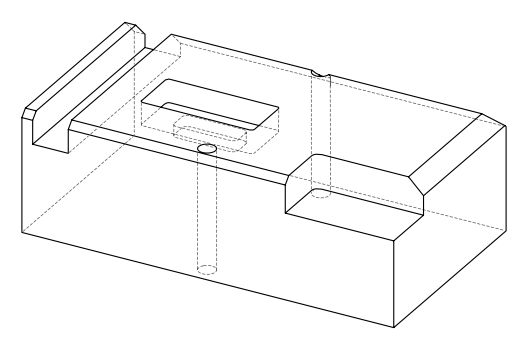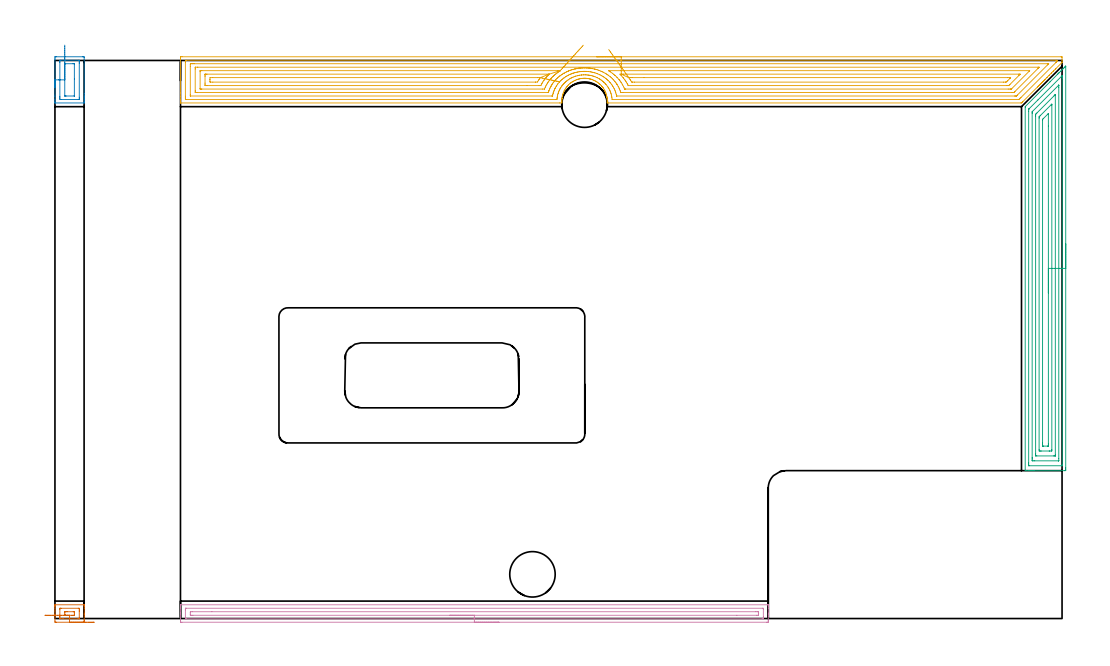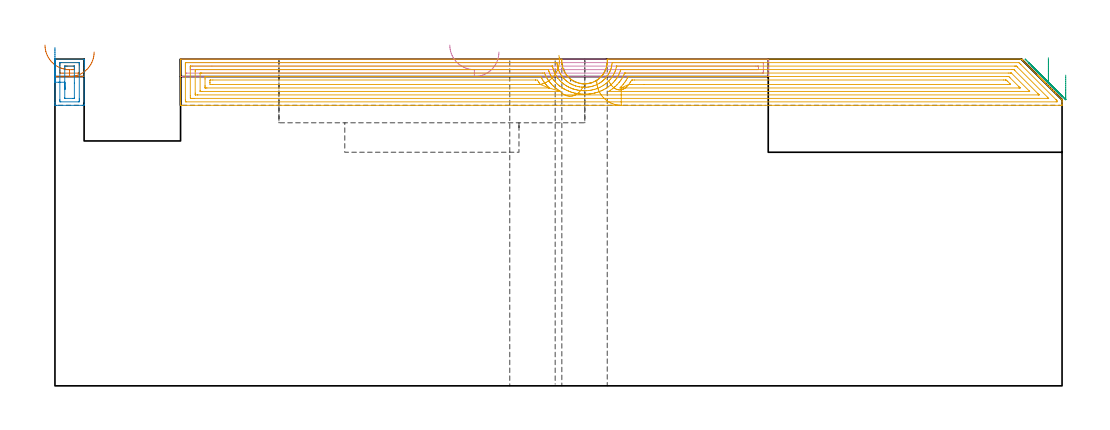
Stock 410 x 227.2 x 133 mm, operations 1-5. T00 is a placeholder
(PLAN: 17 operations, 11 tool changes, 128.1 min)
(1 AREA_MILL | FG_CHAMFER_SURFACE | UGT0205_001 | 0.48 min | 416 mm3)
(2 AREA_MILL_1 | FG_CHAMFER_SURFACE_1 | UGT0205_001 | 0.87 min | 3470 mm3)
(3 AREA_MILL_2 | FG_CHAMFER_SURFACE_2 | UGT0205_001 | 7.85 min | 23693 mm3)
(4 AREA_MILL_3 | FG_CHAMFER_SURFACE_3 | UGT0205_001 | 5.93 min | 6257 mm3)
(5 AREA_MILL_4 | FG_CHAMFER_SURFACE_4 | UGT0205_001 | 19.88 min | 63037 mm3)
(6 MILL_CORNER_NOTCH_RECTANGULAR | CORNER_NOTCH_RECTANGULAR | NXT0201_011 | Follow Part, ap 3, ae 75% | 26.5 min | 271408 mm3)
(7 MILL_RECTANGULAR_POCKET | POCKET_RECTANGULAR_STRAIGHT | NXT0201_008 | Follow Part, ap 1.5, ae 75% | 55.02 min | 177069 mm3)
(8 MILL_RECTANGULAR_POCKET_1 | POCKET_RECTANGULAR_STRAIGHT_1 | NXT0201_011 | Follow Part, ap 3, ae 75% | 2.98 min | 22016 mm3)
(9 MILL_RECTANGULAR_SLOT | SLOT_RECTANGULAR | UGT0201_004 | Follow Part, ap 8, ae 75% | 6 min | 293626 mm3)
(10 SPOT_DRILL | STEP1HOLE | NXT0321_9005460120000 | 0.05 min | 189 mm3)
(11 SPOT_DRILL_1 | STEP1HOLE_1 | NXT0321_9005460120000 | 0.05 min | 111 mm3)
(12 DRILL_BLIND_HOLE_INTO_CENTER | STEP1HOLE | NXT0301_046 | 0.05 min | 360 mm3)
(13 GUN_DRILL_THROUGH_HOLE | STEP1HOLE | UGT0307_003 | 0.63 min | 4664 mm3)
(14 SPADE_DRILL_TO_ENLARGE_THROUGH_HOLE | STEP1HOLE | UGT0306_009 | 0.56 min | 30484 mm3)
(15 DRILL_BLIND_HOLE_INTO_CENTER_1 | STEP1HOLE_1 | NXT0301_046 | 0.05 min | 342 mm3)
(16 GUN_DRILL_THROUGH_HOLE_1 | STEP1HOLE_1 | UGT0307_003 | 0.63 min | 4654 mm3)
(17 SPADE_DRILL_TO_ENLARGE_THROUGH_HOLE_1 | STEP1HOLE_1 | UGT0306_009 | 0.56 min | 29953 mm3)
(TOOL UGT0205_001 | Chamfer Mill 20 x 3 x 45 deg. | D20 FL50 Z2)
(TOOL NXT0201_011 | ENDMILL 12mm [2P460-1200-NA 1630] | D12 FL38 Z6)
(TOOL NXT0201_008 | ENDMILL 6mm [2P460-0600-NA 1630] | D6 FL26 Z6)
(TOOL UGT0201_004 | End Mill 32 mm | D32 FL53 Z6)
(TOOL NXT0321_9005460120000 | NC Spot Drill, 142deg, 12mm, Carbide, Uncoated | D12 PA142 FL30 Z2)
(TOOL NXT0301_046 | Carbide Drill 7.5mm [860.1-0750-038A1-MM 2214] | D7.5 PA140 FL53 Z2)
(TOOL UGT0307_003 | Gun Drill 7 mm | D7 PA130 FL24 Z1)
(TOOL UGT0306_009 | Spade Drill 18.5mm | D18.5 PA132 FL10 Z2)
(OP 1 AREA_MILL)
G17 G21 G94 G90
T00 M6
G54
G17 G0 G90 X15.95 Y-1.5 S1061 M3
G43 Z143. H0
Z135.9
G94 G1 X15.912 Z135.028 F250.
X15.798 Z134.164
X15.609 Z133.312
X15.347 Z132.48
X15.013 Z131.674
X14.61 Z130.9
X14.142 Z130.164
X13.61 Z129.472
X13.021 Z128.829
X12.378 Z128.24
X11.686 Z127.708
X10.95 Z127.24
X10.176 Z126.837
X9.37 Z126.503
X8.538 Z126.241
X7.686 Z126.052
X6.822 Z125.938
X5.95 Z125.9
X0.598
X0.136 Y-1.495 Z125.903
X0.009 Y-1.491 Z125.905
X0. Y-1.038 Z126.359
Y1.609 Z129.004
Y3.072 Z130.469
Y4.256 Z131.65
Y4.858 Z132.257
Y5.138 Z132.537
Y5.285 Z132.684
X0.008 Y5.593 Z132.984
X0.01 Y5.605 Z132.995
X0.149 Y5.6 Z133.
X11.751
X11.89 Y5.605 Z132.995
X11.892 Y5.593 Z132.984
X11.9 Y5.284 Z132.683
Y4.858 Z132.257
Y4.256 Z131.65
Y2.19 Z129.587
Y1.609 Z129.004
Y1.017 Z128.413
Y-0.747 Z126.649
X11.897 Y-1.038 Z126.359
X11.891 Y-1.491 Z125.905
X11.764 Y-1.495 Z125.903
X11.302 Y-1.5 Z125.9
X5.95
Y-0.086 Z127.314
X3.274
X2.382 Y-0.085 Z127.315
X2.31
X2.014 Y-0.079 Z127.321
X2.009 Y0.016 Z127.416
X2.002 Y0.22 Z127.62
X2. Y0.727 Z128.127
Y1.105 Z128.505
X2.001 Y3.75 Z131.15
X2.008 Y4.129 Z131.529
X2.01 Y4.175 Z131.575
X2.026 Y4.179 Z131.579
X2.075 Y4.182 Z131.582
X2.177 Y4.184 Z131.584
X2.382 Y4.186 Z131.586
X2.453
X9.518 Y4.185 Z131.585
X9.59 Y4.184 Z131.584
X9.886 Y4.179 Z131.579
X9.89 Y4.084 Z131.484
X9.898 Y3.88 Z131.28
X9.9 Y3.373 Z130.773
Y2.995 Z130.395
X9.899 Y0.35 Z127.75
X9.892 Y-0.029 Z127.371
X9.89 Y-0.075 Z127.325
X9.874 Y-0.079 Z127.321
X9.825 Y-0.082 Z127.318
X9.723 Y-0.084 Z127.316
X9.518 Y-0.086 Z127.314
X9.447
X5.95
Y1.328 Z128.728
X5.058 Y1.329 Z128.729
X4.449 Y1.33 Z128.73
X4.166 Y1.333 Z128.733
X4.073 Y1.335 Z128.735
X4.01 Y1.341 Z128.741
X4.006 Y1.445 Z128.845
X4.002 Y1.609 Z129.009
X4. Y1.773 Z129.173
Y2.491 Z129.891
X4.001 Y2.655 Z130.055
X4.004 Y2.71 Z130.11
X4.01 Y2.752 Z130.152
X4.015 Y2.765 Z130.165
X4.026 Y2.766 Z130.166
X4.166 Y2.769 Z130.169
X4.775 Y2.771 Z130.171
X5.058
X7.452 Y2.77 Z130.17
X7.734 Y2.767 Z130.167
X7.827 Y2.764 Z130.164
X7.89 Y2.759 Z130.159
X7.894 Y2.655 Z130.055
X7.898 Y2.491 Z129.891
X7.9 Y2.327 Z129.727
Y1.609 Z129.009
X7.899 Y1.445 Z128.845
X7.896 Y1.39 Z128.79
X7.89 Y1.348 Z128.748
X7.885 Y1.335 Z128.735
X7.874 Y1.334 Z128.734
X7.734 Y1.331 Z128.731
X7.125 Y1.329 Z128.729
X6.842 Y1.328 Z128.728
X5.95
X5.078 Z128.766
X4.214 Z128.88
X3.362 Z129.069
X2.53 Z129.331
X1.724 Z129.665
X0.95 Z130.068
X0.214 Z130.537
X-0.478 Z131.068
X-1.121 Z131.657
X-1.711 Z132.3
X-2.242 Z132.992
X-2.71 Z133.728
X-3.113 Z134.502
X-3.447 Z135.308
X-3.71 Z136.14
X-3.898 Z136.992
X-4.012 Z137.857
X-4.05 Z138.728
G0 Z143.
M5
M2
(OP 2 AREA_MILL_1)
G17 G21 G94 G90
T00 M6
G54
G17 G0 G90 X0. Y219.3 S1061 M3
G43 Z143. H0
Z137.739
G94 G1 Y218.711 Z137.096 F250.
Y218.18 Z136.404
Y217.711 Z135.668
Y217.308 Z134.894
Y216.974 Z134.088
Y216.712 Z133.256
Y216.523 Z132.405
Y216.409 Z131.54
Y216.371 Z130.668
Y216.409 Z129.797
Y216.523 Z128.932
Y216.712 Z128.08
Y216.974 Z127.248
Y217.308 Z126.442
Y217.711 Z125.668
Y218.18 Z124.932
Y218.711 Z124.24
Y219.3 Z123.597
Y227.576 Z115.322
X0.004 Y228.17 Z114.727
X0.008 Y228.691 Z114.206
X0.072 Y228.694 Z114.203
X0.598 Y228.7 Z114.2
X11.302
X11.665 Y228.696 Z114.202
X11.89 Y228.691 Z114.206
X11.9 Y228.462 Z114.435
Y213.686 Z129.209
Y213.091 Z129.803
Y212.507 Z130.39
Y212.204 Z130.692
Y211.62 Z131.277
Y211.317 Z131.578
Y210.71 Z132.189
Y210.262 Z132.637
Y209.929 Z132.961
X11.891 Y209.903 Z132.988
X11.748 Y209.9 Z133.
X0.152
X0.01 Y209.903 Z132.988
X0.007 Y209.928 Z132.963
X0. Y210.262 Z132.637
Y210.711 Z132.189
Y211.317 Z131.578
Y212.507 Z130.39
Y213.091 Z129.803
Y219.3 Z123.597
X1.49 Z123.6
X2.
Y226.396 Z116.504
X2.002 Y226.775 Z116.125
X2.01 Y227.283 Z115.617
X2.38 Y227.286 Z115.614
X9.515
X9.89 Y227.283 Z115.617
X9.898 Y226.905 Z115.995
X9.9 Y226.396 Z116.504
Y226.016 Z116.884
Y212.204 Z130.696
X9.898 Y211.825 Z131.075
X9.89 Y211.317 Z131.583
X9.52 Y211.314 Z131.586
X2.385
X2.01 Y211.317 Z131.583
X2.002 Y211.695 Z131.205
X2. Y212.204 Z130.696
Y212.584 Z130.316
Y219.3 Z123.6
X4.
X4.001 Y225.673 Z117.227
X4.01 Y225.839 Z117.061
X4.016 Y225.865 Z117.035
X4.031 Y225.868 Z117.032
X4.075 Y225.871 Z117.029
X7.37
X7.734 Y225.87 Z117.03
X7.855 Y225.867 Z117.033
X7.89 Y225.865 Z117.035
X7.895 Y225.784 Z117.116
X7.899 Y225.674 Z117.226
X7.9 Y219.661 Z123.239
X7.899 Y212.927 Z129.973
X7.89 Y212.761 Z130.139
X7.884 Y212.734 Z130.166
X7.869 Y212.732 Z130.168
X7.825 Y212.729 Z130.171
X4.53
X4.166 Y212.73 Z130.17
X4.045 Y212.732 Z130.168
X4.01 Y212.735 Z130.165
X4.005 Y212.816 Z130.084
X4.001 Y212.926 Z129.974
X4. Y219.3 Z123.6
Y219.943 Z123.011
Y220.635 Z122.48
Y221.371 Z122.011
Y222.145 Z121.608
Y222.951 Z121.274
Y223.783 Z121.012
Y224.635 Z120.823
Y225.499 Z120.709
Y226.371 Z120.671
Y227.243 Z120.709
Y228.108 Z120.823
Y228.959 Z121.012
Y229.791 Z121.274
Y230.597 Z121.608
Y231.371 Z122.011
Y232.107 Z122.48
Y232.799 Z123.011
Y233.442 Z123.6
G0 Z143.
M5
M2
(OP 3 AREA_MILL_2)
G17 G21 G94 G90
T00 M6
G54
G17 G0 G90 X411.5 Y152.55 S1061 M3
G43 Z143. H0
Z126.5
G94 G1 Y152.512 Z125.628 F250.
Y152.398 Z124.764
Y152.209 Z123.912
Y151.947 Z123.08
Y151.613 Z122.274
Y151.21 Z121.5
Y150.742 Z120.764
Y150.21 Z120.072
Y149.621 Z119.429
Y148.978 Z118.84
Y148.286 Z118.308
Y147.55 Z117.84
Y146.776 Z117.437
Y145.97 Z117.103
Y145.138 Z116.841
Y144.286 Z116.652
Y143.422 Z116.538
Y142.55 Z116.5
Y61.333
X411.499 Y60.817 Z116.501
X411.496 Y60.444 Z116.502
X411.493 Y60.21 Z116.505
X411.13 Y60.2 Z116.867
X398.601 Z129.394
X397.996 Z129.998
X397.454 Z130.542
X397.121 Z130.875
X396.579 Z131.417
X396.245 Z131.75
X395.282 Z132.718
X395.14 Y60.201 Z132.853
X395.064 Y60.205 Z132.927
X395.003 Y60.21 Z132.988
X395. Y60.37 Z133.
Y208.204
X395.003 Y208.395 Z132.989
X395.126 Y208.526 Z132.873
X405.076 Y218.477 Z122.922
X408.066 Y221.468 Z119.93
X408.202 Y221.603 Z119.795
X408.364 Y221.765 Z119.634
X408.504 Y221.906 Z119.492
X408.649 Y222.05 Z119.349
X408.793 Y222.194 Z119.204
X408.941 Y222.344 Z119.054
X409.427 Y222.827 Z118.573
X409.691 Y223.092 Z118.307
X409.817 Y223.219 Z118.179
X410.164 Y223.564 Z117.836
X410.357 Y223.757 Z117.643
X410.585 Y223.985 Z117.414
X410.693 Y224.094 Z117.303
X411.13 Y224.531 Z116.869
X411.288 Y224.688 Z116.712
X411.39 Y224.79 Z116.609
X411.481 Y224.879 Z116.517
X411.495 Y224.883 Z116.503
X411.499 Y224.879 Z116.499
X411.5 Y142.55 Z116.5
X410.086 Z117.914
X410.085 Y62.776 Z117.915
X410.084 Y62.603 Z117.916
X410.079 Y62.244 Z117.921
X410.076 Y62.21 Z117.924
X410.011 Y62.206 Z117.989
X409.906 Y62.202 Z118.094
X409.774 Y62.2 Z118.226
X396.64 Y62.201 Z131.36
X396.474 Y62.206 Z131.526
X396.443 Y62.209 Z131.557
X396.421 Y62.215 Z131.579
X396.42 Y62.252 Z131.58
X396.416 Y62.429 Z131.584
X396.415 Y62.603 Z131.585
X396.414 Y63.324 Z131.586
Y206.418
X396.417 Y207.136 Z131.583
X396.42 Y207.311 Z131.58
X396.421 Y207.352 Z131.579
X396.451 Y207.39 Z131.549
X396.517 Y207.462 Z131.483
X396.618 Y207.567 Z131.382
X400.185 Y211.136 Z127.815
X409.76 Y220.71 Z118.24
X409.862 Y220.81 Z118.138
X410.014 Y220.956 Z117.986
X410.075 Y221.013 Z117.925
X410.08 Y220.888 Z117.92
X410.084 Y220.71 Z117.916
X410.085 Y220.53 Z117.915
X410.086 Y219.989 Z117.914
Y142.55
X408.672 Z119.328
X408.671 Y65.112 Z119.329
X408.668 Y64.39 Z119.332
X408.666 Y64.225 Z119.334
X408.661 Y64.209 Z119.339
X408.643 Y64.206 Z119.357
X408.597 Y64.203 Z119.403
X408.504 Y64.201 Z119.496
X398.872 Y64.2 Z129.128
X398.179 Y64.204 Z129.821
X397.996 Y64.21 Z130.004
X397.835 Y64.228 Z130.165
X397.832 Y64.39 Z130.168
X397.83 Y64.56 Z130.17
X397.829 Y65.283 Z130.171
X397.828 Y65.454 Z130.172
X397.829 Y205.696 Z130.171
X397.831 Y206.057 Z130.169
X397.833 Y206.237 Z130.167
X397.836 Y206.323 Z130.164
X397.919 Y206.418 Z130.081
X397.957 Y206.458 Z130.043
X397.996 Y206.497 Z130.004
X408.569 Y217.07 Z119.431
X408.638 Y217.137 Z119.362
X408.653 Y217.145 Z119.347
X408.665 Y217.15 Z119.335
X408.666 Y217.137 Z119.334
X408.67 Y217.026 Z119.33
X408.671 Y216.966 Z119.329
X408.672 Y216.244 Z119.328
Y142.55
X407.257 Z120.743
Y66.555
X407.255 Y66.383 Z120.745
X407.252 Y66.246 Z120.748
X407.25 Y66.211 Z120.75
X407.231 Y66.208 Z120.769
X407.178 Y66.205 Z120.822
X406.752 Y66.2 Z121.248
X406.729 Z121.271
X399.724 Z128.276
X399.326 Y66.21 Z128.674
X399.249 Y66.225 Z128.751
X399.246 Y66.281 Z128.754
X399.245 Y66.34 Z128.755
X399.243 Y66.691 Z128.757
Y67.07
Y204.631
X399.245 Y205.144 Z128.755
X399.247 Y205.241 Z128.753
X399.25 Y205.283 Z128.75
X399.275 Y205.314 Z128.725
X399.475 Y205.525 Z128.525
X399.612 Y205.663 Z128.388
X399.748 Y205.799 Z128.252
X406.752 Y212.804 Z121.248
X407.13 Y213.179 Z120.87
X407.194 Y213.239 Z120.806
X407.236 Y213.276 Z120.764
X407.251 Y213.281 Z120.749
X407.253 Y213.248 Z120.747
X407.255 Y213.181 Z120.745
X407.257 Y213.049 Z120.743
Y142.55
X405.843 Z122.157
Y68.856
X405.839 Y68.427 Z122.161
X405.836 Y68.221 Z122.164
X405.635 Y68.209 Z122.365
X405.001 Y68.202 Z122.999
X404.768 Y68.2 Z123.232
X401.499 Y68.201 Z126.501
X401.265 Y68.202 Z126.735
X400.77 Y68.21 Z127.23
X400.664 Y68.227 Z127.336
X400.657 Y68.856 Z127.343
Y203.738
X400.664 Y204.167 Z127.336
X400.673 Y204.263 Z127.327
X400.729 Y204.324 Z127.271
X400.826 Y204.425 Z127.174
X401.03 Y204.631 Z126.97
X401.266 Y204.869 Z126.734
X405.582 Y209.183 Z122.418
X405.69 Y209.289 Z122.31
X405.794 Y209.387 Z122.206
X405.836 Y209.425 Z122.164
X405.842 Y209.133 Z122.158
X405.843 Y209.098 Z122.157
Y142.55
X404.429 Z123.571
Y71.227
X404.428 Y70.643 Z123.572
X404.425 Y70.337 Z123.575
X404.422 Y70.232 Z123.578
X404.418 Y70.209 Z123.582
X404.396 Y70.207 Z123.604
X404.342 Y70.204 Z123.658
X404.126 Y70.201 Z123.874
X402.374 Z125.626
X402.23 Y70.203 Z125.77
X402.115 Y70.207 Z125.885
X402.083 Y70.21 Z125.917
X402.078 Y70.246 Z125.922
X402.076 Y70.333 Z125.924
X402.072 Y70.643 Z125.928
X402.071 Y70.952 Z125.929
Y71.536
X402.072 Y202.845 Z125.928
X402.073 Y203.153 Z125.927
X402.076 Y203.198 Z125.924
X402.079 Y203.219 Z125.921
X402.089 Y203.233 Z125.911
X402.151 Y203.3 Z125.849
X402.374 Y203.527 Z125.626
X402.479 Y203.632 Z125.521
X404.374 Y205.525 Z123.626
X404.395 Y205.542 Z123.605
X404.413 Y205.555 Z123.587
X404.422 Y205.525 Z123.578
X404.426 Y205.337 Z123.574
X404.428 Y205.216 Z123.572
X404.429 Y200.461 Z123.571
Y142.55
Y141.678 Z123.609
Y140.814 Z123.723
Y139.962 Z123.912
Y139.13 Z124.174
Y138.324 Z124.508
Y137.55 Z124.911
Y136.814 Z125.38
Y136.122 Z125.911
Y135.479 Z126.5
Y134.89 Z127.143
Y134.358 Z127.835
Y133.89 Z128.571
Y133.487 Z129.345
Y133.153 Z130.151
Y132.891 Z130.983
Y132.702 Z131.835
Y132.588 Z132.7
Y132.55 Z133.571
G0 Z143.
M5
M2
(OP 4 AREA_MILL_3)
G17 G21 G94 G90
T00 M6
G54
G17 G0 G90 X180.75 Y-1.5 S1061 M3
G43 Z143. H0
Z135.9
G94 G1 X180.712 Z135.028 F250.
X180.598 Z134.164
X180.409 Z133.312
X180.147 Z132.48
X179.813 Z131.674
X179.41 Z130.9
X178.942 Z130.164
X178.41 Z129.472
X177.821 Z128.829
X177.178 Z128.24
X176.486 Z127.708
X175.75 Z127.24
X174.976 Z126.837
X174.17 Z126.503
X173.338 Z126.241
X172.486 Z126.052
X171.622 Z125.938
X170.75 Z125.9
X51.696 Y-1.499 Z125.901
X51.234 Y-1.495 Z125.903
X51.109 Y-1.491 Z125.905
X51.1 Y-1.038 Z126.359
Y1.609 Z129.004
Y2.194 Z129.591
Y2.491 Z129.888
Y4.256 Z131.65
Y4.85 Z132.249
Y5.138 Z132.537
Y5.289 Z132.688
X51.107 Y5.593 Z132.984
X51.108 Y5.597 Z132.988
X51.25 Y5.6 Z133.
X290.25
X290.392 Y5.597 Z132.988
X290.393 Y5.593 Z132.984
X290.4 Y5.289 Z132.688
Y4.85 Z132.249
Y4.256 Z131.65
Y2.194 Z129.591
Y1.609 Z129.004
Y1.019 Z128.415
Y-0.745 Z126.651
X290.397 Y-1.038 Z126.359
X290.391 Y-1.491 Z125.905
X290.266 Y-1.495 Z125.903
X289.804 Y-1.5 Z125.9
X170.75
Y-0.086 Z127.314
X53.48 Y-0.085 Z127.315
X53.408
X53.113 Y-0.079 Z127.321
X53.108 Y0.016 Z127.416
X53.102 Y0.219 Z127.619
X53.1 Y3.373 Z130.773
X53.101 Y3.748 Z131.148
X53.108 Y4.124 Z131.524
X53.11 Y4.171 Z131.571
X53.124 Y4.179 Z131.579
X53.172 Y4.182 Z131.582
X53.274 Y4.185 Z131.585
X53.48 Y4.186 Z131.586
X53.55
X288.02 Y4.185 Z131.585
X288.092
X288.387 Y4.179 Z131.579
X288.392 Y4.084 Z131.484
X288.398 Y3.881 Z131.281
X288.4 Y0.727 Z128.127
X288.399 Y0.352 Z127.752
X288.393 Y-0.024 Z127.376
X288.39 Y-0.071 Z127.329
X288.376 Y-0.079 Z127.321
X288.328 Y-0.082 Z127.318
X288.226 Y-0.085 Z127.315
X288.02 Y-0.086 Z127.314
X287.95
X170.75
Y1.328 Z128.728
X56.155 Y1.329 Z128.729
X55.545 Y1.33 Z128.73
X55.263 Y1.333 Z128.733
X55.17 Y1.335 Z128.735
X55.11 Y1.345 Z128.745
X55.106 Y1.447 Z128.847
X55.102 Y1.609 Z129.009
X55.101 Y1.77 Z129.17
X55.106 Y2.491 Z129.891
X55.109 Y2.644 Z130.044
X55.13 Y2.765 Z130.165
X55.263 Y2.766 Z130.166
X55.873 Y2.771 Z130.171
X63.898 Y2.772 Z130.172
X285.345 Y2.771 Z130.171
X285.955 Y2.77 Z130.17
X286.237 Y2.767 Z130.167
X286.33 Y2.765 Z130.165
X286.39 Y2.755 Z130.155
X286.394 Y2.652 Z130.052
X286.398 Y2.491 Z129.891
X286.399 Y2.33 Z129.73
X286.394 Y1.609 Z129.009
X286.391 Y1.456 Z128.856
X286.37 Y1.335 Z128.735
X286.237 Y1.334 Z128.734
X285.627 Y1.329 Z128.729
X277.612 Y1.328 Z128.728
X170.75
X169.878 Z128.767
X169.014 Z128.88
X168.162 Z129.069
X167.33 Z129.332
X166.524 Z129.665
X165.75 Z130.068
X165.014 Z130.537
X164.322 Z131.068
X163.679 Z131.657
X163.09 Z132.301
X162.558 Z132.993
X162.09 Z133.728
X161.687 Z134.502
X161.353 Z135.308
X161.091 Z136.14
X160.902 Z136.992
X160.788 Z137.857
X160.75 Z138.728
G0 Z143.
M5
M2
(OP 5 AREA_MILL_4)
G17 G21 G94 G90
T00 M6
G54
G17 G0 G90 X220.55 Y228.7 S1061 M3
G43 Z143. H0
Z124.2
G94 G1 X220.588 Z123.329 F250.
X220.702 Z122.464
X220.891 Z121.612
X221.153 Z120.78
X221.487 Z119.974
X221.89 Z119.2
X222.358 Z118.464
X222.89 Z117.772
X223.479 Z117.129
X224.122 Z116.54
X224.814 Z116.009
X225.55 Z115.54
X226.324 Z115.137
X227.13 Z114.803
X227.962 Z114.541
X228.814 Z114.352
X229.678 Z114.238
X230.55 Z114.2
X409.638
X409.818 Y228.697 Z114.203
X409.998 Y228.691 Z114.205
X410. Y228.53 Z114.367
Y227.283 Z115.611
Y226.563 Z116.337
Y226.4 Z116.5
X407.481 Y223.881 Z119.019
X407.337 Y223.735 Z119.162
X407.285 Y223.684 Z119.214
X406.614 Y223.014 Z119.886
X406.45 Y222.848 Z120.049
X406.391 Y222.79 Z120.108
X405.748 Y222.148 Z120.752
X405.563 Y221.961 Z120.935
X404.881 Y221.281 Z121.619
X404.676 Y221.074 Z121.822
X404.015 Y220.415 Z122.485
X403.789 Y220.187 Z122.709
X403.149 Y219.548 Z123.351
X403.113 Y219.512 Z123.387
X402.902 Y219.3 Z123.596
X402.815 Y219.214 Z123.685
X402.691 Y219.091 Z123.808
X402.606 Y219.004 Z123.892
X402.517 Y218.916 Z123.983
X402.398 Y218.798 Z124.102
X402.31 Y218.709 Z124.187
X402.219 Y218.618 Z124.281
X402.105 Y218.504 Z124.395
X402.015 Y218.413 Z124.483
X401.92 Y218.32 Z124.579
X401.811 Y218.211 Z124.688
X401.719 Y218.117 Z124.779
X401.622 Y218.022 Z124.877
X401.518 Y217.918 Z124.982
X401.423 Y217.822 Z125.074
X401.324 Y217.724 Z125.175
X401.224 Y217.624 Z125.275
X401.128 Y217.526 Z125.37
X401.026 Y217.426 Z125.473
X400.931 Y217.331 Z125.569
X400.832 Y217.23 Z125.666
X400.728 Y217.128 Z125.771
X400.638 Y217.037 Z125.862
X400.536 Y216.935 Z125.961
X400.43 Y216.83 Z126.07
X400.344 Y216.744 Z126.156
X400.241 Y216.639 Z126.257
X400.132 Y216.532 Z126.368
X400.051 Y216.451 Z126.449
X399.945 Y216.343 Z126.553
X394.032 Y210.43 Z132.466
X393.808 Y210.208 Z132.691
X393.725 Y210.124 Z132.775
X393.579 Y209.981 Z132.917
X393.495 Y209.904 Z132.989
X393.278 Y209.9 Z133.
X225.185
X224.826 Y209.906 Z132.992
X224.835 Y210.244 Z132.655
X224.843 Y210.737 Z132.162
X224.831 Y211.178 Z131.721
X224.798 Y211.62 Z131.28
X224.742 Y212.062 Z130.838
X224.738 Y212.084 Z130.816
X224.717 Y212.204 Z130.695
X224.665 Y212.503 Z130.397
X224.565 Y212.946 Z129.954
X224.443 Y213.386 Z129.514
X224.295 Y213.849 Z129.05
X224.246 Y213.978 Z128.919
X224.228 Y214.025 Z128.874
X224.129 Y214.268 Z128.631
X223.925 Y214.713 Z128.187
X223.847 Y214.865 Z128.035
X223.699 Y215.152 Z127.748
X223.401 Y215.665 Z127.233
X223.344 Y215.752 Z127.145
X223.294 Y215.829 Z127.07
X223.279 Y215.851 Z127.048
X223.152 Y216.034 Z126.865
X223.099 Y216.103 Z126.796
X223.027 Y216.195 Z126.701
X222.936 Y216.317 Z126.582
X222.837 Y216.447 Z126.453
X222.801 Y216.49 Z126.409
X222.678 Y216.639 Z126.257
X222.507 Y216.849 Z126.05
X222.485 Y216.874 Z126.026
X222.446 Y216.917 Z125.983
X222.037 Y217.328 Z125.571
X221.907 Y217.449 Z125.448
X221.824 Y217.526 Z125.37
X221.735 Y217.611 Z125.288
X221.614 Y217.725 Z125.175
X221.526 Y217.799 Z125.099
X221.112 Y218.117 Z124.781
X220.72 Y218.399 Z124.5
X220.496 Y218.544 Z124.355
X220.266 Y218.682 Z124.216
X220.164 Y218.738 Z124.161
X219.826 Y218.92 Z123.977
X219.382 Y219.133 Z123.765
X218.933 Y219.323 Z123.575
X218.732 Y219.397 Z123.503
X218.584 Y219.45 Z123.448
X218.48 Y219.483 Z123.413
X218.245 Y219.56 Z123.338
X218.231 Y219.565 Z123.333
X218.039 Y219.617 Z123.28
X217.772 Y219.682 Z123.217
X217.593 Y219.723 Z123.173
X217.585 Y219.725 Z123.171
X217.138 Y219.813 Z123.086
X216.699 Y219.877 Z123.023
X216.442 Y219.9 Z122.996
X216.252 Y219.915 Z122.974
X216.244 Z122.973
X216.091 Y219.923 Z122.967
X215.903 Y219.931 Z122.956
X215.806 Y219.939
X215.801
X215.676 Y219.938 Z122.955
X215.52 Y219.937
X215.358 Y219.935 Z122.952
X215.35
X215.295 Y219.931 Z122.954
X214.987 Y219.918 Z122.976
X214.911 Y219.915 Z122.98
X214.456 Y219.868 Z123.024
X214.245 Y219.839 Z123.059
X214.017 Y219.805 Z123.093
X213.571 Y219.714 Z123.182
X213.562 Y219.712 Z123.184
X213.191 Y219.621 Z123.279
X212.97 Y219.565 Z123.334
X212.677 Y219.471 Z123.427
X212.228 Y219.306 Z123.594
X211.774 Y219.113 Z123.783
X211.555 Y219.007 Z123.892
X211.355 Y218.909 Z123.99
X210.932 Y218.682 Z124.216
X210.89 Y218.656 Z124.241
X210.598 Y218.468 Z124.43
X210.439 Y218.364 Z124.533
X209.996 Y218.054 Z124.844
X209.891 Y217.969 Z124.928
X209.68 Y217.8 Z125.099
X209.103 Y217.276 Z125.622
X208.757 Y216.917 Z125.982
X208.476 Y216.592 Z126.307
X208.404 Y216.502 Z126.398
X208.209 Y216.26 Z126.64
X208.049 Y216.034 Z126.865
X207.864 Y215.752 Z127.148
X207.762 Y215.597 Z127.302
X207.498 Y215.151 Z127.748
X207.371 Y214.915 Z127.983
X207.344 Y214.865 Z128.032
X207.315 Y214.811 Z128.087
X207.076 Y214.268 Z128.631
X206.963 Y213.978 Z128.92
X206.904 Y213.829 Z129.07
X206.756 Y213.385 Z129.513
X206.676 Y213.091 Z129.802
X206.635 Y212.942 Z129.95
X206.589 Y212.734 Z130.155
X206.537 Y212.499 Z130.393
X206.422 Y211.831 Z131.068
X206.409 Y211.709 Z131.191
X206.4 Y211.62 Z131.28
X206.369 Y211.179 Z131.721
X206.356 Y210.737 Z132.163
X206.36 Y210.317 Z132.583
X206.374 Y209.907 Z132.993
X205.515 Y209.9 Z133.
X51.282
X51.11 Y209.903 Z132.988
X51.107 Y209.933 Z132.958
X51.1 Y210.33 Z132.569
Y210.596 Z132.304
Y211.317 Z131.578
Y212.564 Z130.333
Y213.978 Z128.918
Y227.547 Z115.351
X51.104 Y228.17 Z114.727
X51.108 Y228.692 Z114.206
X51.2 Y228.695 Z114.203
X51.729 Y228.7 Z114.2
X230.55
Y227.286 Z115.614
X407.581
X407.99 Y227.283 Z115.617
X407.994 Y226.876 Z116.024
X407.86 Y226.722 Z116.178
X407.583 Y226.433 Z116.467
X407.565 Y226.414 Z116.486
X393.277 Y212.127 Z130.773
X392.868 Y211.723 Z131.177
X392.455 Y211.317 Z131.583
X392.383 Y211.314 Z131.586
X226.976
X226.834 Y211.317 Z131.583
X226.812 Y211.477 Z131.423
X226.722 Y212.204 Z130.696
X226.675 Y212.5 Z130.4
X226.548 Y213.091 Z129.809
X226.399 Y213.661 Z129.239
X226.294 Y213.978 Z128.922
X226.079 Y214.584 Z128.316
X225.955 Y214.865 Z128.035
X225.853 Y215.09 Z127.81
X225.502 Y215.752 Z127.148
X225.185 Y216.292 Z126.608
X224.949 Y216.639 Z126.261
X224.291 Y217.491 Z125.409
X224.261 Y217.526 Z125.374
X223.905 Y217.909 Z124.991
X223.594 Y218.217 Z124.683
X223.397 Y218.402 Z124.498
X223.385 Y218.413 Z124.487
X223.145 Y218.623 Z124.277
X222.908 Y218.817 Z124.083
X222.503 Y219.126 Z123.774
X222.261 Y219.3 Z123.6
X221.871 Y219.562 Z123.338
X221.609 Y219.723 Z123.177
X220.747 Y220.187 Z122.713
X220.715 Y220.203 Z122.697
X220.684 Y220.218 Z122.682
X219.821 Y220.584 Z122.316
X219.203 Y220.8 Z122.1
X218.927 Y220.884 Z122.016
X218.188 Y221.074 Z121.826
X218.033 Y221.106 Z121.794
X217.993 Y221.114 Z121.786
X217.519 Y221.195 Z121.705
X217.138 Y221.25 Z121.65
X216.937 Y221.274 Z121.626
X216.244 Y221.331 Z121.569
X215.972 Y221.344 Z121.556
X215.35 Y221.349 Z121.551
X215.084 Y221.338 Z121.562
X214.456 Y221.293 Z121.607
X214.255 Y221.274 Z121.626
X213.562 Y221.177 Z121.723
X213.473 Y221.163 Z121.737
X213.019 Y221.074 Z121.826
X212.736 Y221.007 Z121.893
X212.706 Y220.999 Z121.901
X212.668 Y220.989 Z121.911
X212.037 Y220.813 Z122.087
X211.923 Y220.778 Z122.122
X211.774 Y220.727 Z122.173
X211.378 Y220.58 Z122.32
X210.88 Y220.379 Z122.521
X210.745 Y220.32 Z122.58
X210.459 Y220.187 Z122.713
X210.081 Y219.997 Z122.903
X209.986 Y219.946 Z122.954
X209.571 Y219.711 Z123.189
X209.091 Y219.408 Z123.492
X209.026 Y219.364 Z123.536
X208.934 Y219.3 Z123.6
X208.51 Y218.99 Z123.91
X208.197 Y218.741 Z124.159
X208.02 Y218.589 Z124.311
X207.824 Y218.413 Z124.487
X207.556 Y218.163 Z124.737
X207.303 Y217.915 Z124.985
X207.115 Y217.713 Z125.187
X206.949 Y217.526 Z125.374
X206.703 Y217.234 Z125.666
X206.409 Y216.871 Z126.029
X206.312 Y216.735 Z126.165
X206.247 Y216.639 Z126.261
X205.961 Y216.196 Z126.704
X205.69 Y215.752 Z127.148
X205.626 Y215.642 Z127.258
X205.515 Y215.439 Z127.461
X205.331 Y215.047 Z127.853
X205.252 Y214.865 Z128.035
X205.07 Y214.419 Z128.481
X204.909 Y213.978 Z128.922
X204.838 Y213.763 Z129.137
X204.644 Y213.091 Z129.809
X204.639 Y213.073 Z129.827
X204.621 Y212.993 Z129.907
X204.496 Y212.328 Z130.572
X204.477 Y212.204 Z130.696
X204.429 Y211.86 Z131.04
X204.392 Y211.544 Z131.356
X204.366 Y211.317 Z131.583
X203.729 Y211.314 Z131.586
X53.519
X53.11 Y211.317 Z131.583
X53.103 Y211.727 Z131.173
X53.101 Y212.204 Z130.696
X53.1 Y212.617 Z130.283
X53.101 Y226.396 Z116.504
X53.103 Y226.807 Z116.093
X53.11 Y227.283 Z115.617
X53.514 Y227.286 Z115.614
X230.55
Y225.871 Z117.029
X404.007
X404.538 Y225.87 Z117.03
X404.548 Y225.867 Z117.033
X404.554 Y225.865 Z117.035
X404.55 Y225.858 Z117.042
X404.209 Y225.509 Z117.391
X404.109 Y225.408 Z117.492
X391.791 Y213.091 Z129.809
X391.64 Y212.941 Z129.959
X391.489 Y212.796 Z130.104
X391.418 Y212.735 Z130.165
X391.357 Y212.733 Z130.167
X391.225 Y212.731 Z130.169
X390.96 Y212.729 Z130.171
X390.595
X228.762
X228.71 Y212.73 Z130.17
X228.679 Y212.733 Z130.167
X228.668 Y212.734 Z130.166
X228.659 Y212.757 Z130.143
X228.614 Y212.941 Z129.959
X228.579 Y213.091 Z129.809
X228.526 Y213.325 Z129.575
X228.344 Y213.978 Z128.922
X228.141 Y214.593 Z128.307
X228.035 Y214.865 Z128.035
X227.868 Y215.277 Z127.623
X227.633 Y215.752 Z127.148
X227.399 Y216.216 Z126.684
X227.15 Y216.639 Z126.261
X226.974 Y216.931 Z125.969
X226.727 Y217.287 Z125.613
X226.543 Y217.526 Z125.374
X226.079 Y218.115 Z124.785
X225.821 Y218.413 Z124.487
X225.185 Y219.063 Z123.837
X224.931 Y219.3 Z123.6
X224.593 Y219.602 Z123.298
X224.291 Y219.842 Z123.058
X223.831 Y220.187 Z122.713
X223.397 Y220.487 Z122.413
X223.157 Y220.645 Z122.255
X222.611 Y220.967 Z121.933
X222.503 Y221.025 Z121.875
X222.409 Y221.074 Z121.826
X221.881 Y221.344 Z121.556
X221.609 Y221.468 Z121.432
X220.896 Y221.782 Z121.118
X220.715 Y221.85 Z121.05
X220.406 Y221.961 Z120.939
X219.821 Y222.151 Z120.749
X219.551 Y222.229 Z120.671
X218.927 Y222.384 Z120.516
X218.387 Y222.496 Z120.404
X218.033 Y222.562 Z120.338
X217.326 Y222.662 Z120.238
X217.138 Y222.681 Z120.219
X216.347 Y222.746 Z120.154
X216.244 Y222.75 Z120.15
X215.433 Y222.766 Z120.134
X215.35 Y222.764 Z120.136
X214.58 Y222.726 Z120.174
X214.456 Y222.716 Z120.184
X213.765 Y222.647 Z120.253
X213.562 Y222.618 Z120.282
X212.987 Y222.532 Z120.368
X212.668 Y222.468 Z120.432
X212.249 Y222.377 Z120.523
X211.774 Y222.256 Z120.644
X211.539 Y222.194 Z120.706
X211.251 Y222.112 Z120.788
X210.88 Y221.997 Z120.903
X210.853 Y221.988 Z120.912
X210.779 Y221.961 Z120.939
X210.211 Y221.737 Z121.163
X209.986 Y221.645 Z121.255
X209.584 Y221.472 Z121.428
X209.091 Y221.235 Z121.665
X208.983 Y221.181 Z121.719
X208.78 Y221.074 Z121.826
X208.409 Y220.864 Z122.036
X208.197 Y220.74 Z122.16
X207.86 Y220.522 Z122.378
X207.359 Y220.187 Z122.713
X207.326 Y220.164 Z122.736
X207.303 Y220.147 Z122.753
X206.823 Y219.776 Z123.124
X206.409 Y219.431 Z123.469
X206.339 Y219.369 Z123.531
X206.264 Y219.3 Z123.6
X205.883 Y218.939 Z123.961
X205.515 Y218.573 Z124.327
X205.438 Y218.49 Z124.41
X205.37 Y218.413 Z124.487
X204.667 Y217.572 Z125.328
X204.632 Y217.526 Z125.374
X204.621 Y217.51 Z125.39
X204.273 Y216.984 Z125.916
X204.055 Y216.639 Z126.261
X203.727 Y216.09 Z126.81
X203.611 Y215.867 Z127.033
X203.556 Y215.752 Z127.148
X203.332 Y215.257 Z127.643
X203.17 Y214.865 Z128.035
X203.077 Y214.622 Z128.278
X202.85 Y213.978 Z128.922
X202.846 Y213.964 Z128.936
X202.833 Y213.917 Z128.983
X202.663 Y213.259 Z129.641
X202.625 Y213.091 Z129.809
X202.558 Y212.782 Z130.118
X202.548 Y212.748 Z130.152
X202.543 Y212.736 Z130.164
X202.522 Y212.734 Z130.166
X202.425 Y212.731 Z130.169
X202.303 Y212.729 Z130.171
X55.183
X55.139 Y212.73 Z130.17
X55.116 Y212.732 Z130.168
X55.11 Y212.734 Z130.166
X55.108 Y212.752 Z130.148
X55.103 Y212.887 Z130.013
X55.101 Y213.091 Z129.809
X55.1 Y213.294 Z129.606
Y224.825 Z118.075
X55.105 Y225.509 Z117.391
X55.109 Y225.704 Z117.196
X55.132 Y225.865 Z117.035
X55.305 Y225.867 Z117.033
X55.835 Y225.87 Z117.03
X56.199 Y225.871 Z117.029
X56.728
X230.55
Y224.457 Z118.443
X400.242 Y224.456 Z118.444
X400.43 Y224.455 Z118.445
X400.603 Y224.45 Z118.45
X400.685 Y224.445 Z118.455
X400.649 Y224.405 Z118.495
X400.513 Y224.264 Z118.636
X400.43 Y224.179 Z118.721
X400.208 Y223.956 Z118.944
X390.856 Y214.606 Z128.294
X390.595 Y214.347 Z128.553
X390.406 Y214.166 Z128.734
X390.379 Y214.15 Z128.75
X390.337 Y214.147 Z128.753
X390.247 Y214.145 Z128.755
X390.065 Y214.143 Z128.757
X389.701
X231.277
X230.55 Y214.148 Z128.752
X230.377 Y214.15 Z128.75
X230.348 Y214.168 Z128.732
X230.333 Y214.193 Z128.707
X230.099 Y214.865 Z128.035
X229.828 Y215.582 Z127.318
X229.751 Y215.752 Z127.148
X229.656 Y215.955 Z126.945
X229.303 Y216.639 Z126.261
X228.843 Y217.445 Z125.455
X228.792 Y217.526 Z125.374
X228.762 Y217.572 Z125.328
X228.404 Y218.064 Z124.836
X228.135 Y218.413 Z124.487
X227.868 Y218.751 Z124.149
X227.385 Y219.3 Z123.6
X226.974 Y219.72 Z123.18
X226.489 Y220.187 Z122.713
X226.079 Y220.548 Z122.352
X225.398 Y221.074 Z121.826
X225.185 Y221.23 Z121.67
X224.658 Y221.597 Z121.303
X224.291 Y221.818 Z121.082
X224.044 Y221.961 Z120.939
X223.397 Y222.311 Z120.589
X223.146 Y222.441 Z120.459
X222.688 Y222.665 Z120.235
X222.503 Y222.746 Z120.154
X222.263 Y222.848 Z120.052
X221.609 Y223.114 Z119.786
X221.192 Y223.261 Z119.639
X220.715 Y223.417 Z119.483
X220.37 Y223.519 Z119.381
X219.913 Y223.644 Z119.256
X219.821 Y223.667 Z119.233
X219.541 Y223.735 Z119.165
X218.927 Y223.861 Z119.039
X218.768 Y223.893 Z119.007
X218.576 Y223.924 Z118.976
X218.033 Y224.006 Z118.894
X217.714 Y224.051 Z118.849
X217.463 Y224.078 Z118.822
X217.138 Y224.107 Z118.793
X216.73 Y224.14 Z118.76
X216.478 Y224.155 Z118.745
X216.244 Y224.164 Z118.736
X215.8 Y224.176 Z118.724
X215.562 Y224.178 Z118.722
X215.35 Y224.177 Z118.723
X214.92 Y224.162 Z118.738
X214.687 Y224.151 Z118.749
X214.456 Y224.136 Z118.764
X214.08 Y224.108 Z118.792
X213.852 Y224.087 Z118.813
X213.562 Y224.056 Z118.844
X213.273 Y224.022 Z118.878
X213.059 Y223.992 Z118.908
X212.668 Y223.933 Z118.967
X212.497 Y223.905 Z118.995
X212.33 Y223.873 Z119.027
X211.774 Y223.76 Z119.14
X211.753 Y223.756 Z119.144
X211.661 Y223.735 Z119.165
X211.042 Y223.574 Z119.326
X210.88 Y223.53 Z119.37
X210.348 Y223.375 Z119.525
X209.986 Y223.256 Z119.644
X209.687 Y223.145 Z119.755
X209.091 Y222.919 Z119.981
X209.041 Y222.899 Z120.001
X208.92 Y222.848 Z120.052
X208.423 Y222.624 Z120.276
X208.197 Y222.515 Z120.385
X207.826 Y222.329 Z120.571
X207.303 Y222.055 Z120.845
X207.242 Y222.022 Z120.878
X207.138 Y221.961 Z120.939
X206.691 Y221.682 Z121.218
X206.409 Y221.5 Z121.4
X206.155 Y221.326 Z121.574
X205.797 Y221.074 Z121.826
X205.635 Y220.955 Z121.945
X205.515 Y220.862 Z122.038
X205.142 Y220.558 Z122.342
X204.706 Y220.187 Z122.713
X204.661 Y220.147 Z122.753
X204.621 Y220.111 Z122.789
X204.206 Y219.711 Z123.189
X203.795 Y219.3 Z123.6
X203.762 Y219.265 Z123.635
X203.727 Y219.227 Z123.673
X203.355 Y218.782 Z124.118
X203.049 Y218.413 Z124.487
X202.953 Y218.294 Z124.606
X202.833 Y218.137 Z124.763
X202.585 Y217.772 Z125.128
X202.423 Y217.526 Z125.374
X202.237 Y217.23 Z125.67
X201.939 Y216.739 Z126.161
X201.902 Y216.675 Z126.225
X201.883 Y216.639 Z126.261
X201.608 Y216.08 Z126.82
X201.457 Y215.752 Z127.148
X201.334 Y215.464 Z127.436
X201.096 Y214.865 Z128.035
X201.082 Y214.827 Z128.073
X201.044 Y214.719 Z128.181
X200.856 Y214.165 Z128.735
X200.848 Y214.15 Z128.75
X200.832 Y214.147 Z128.753
X200.787 Y214.145 Z128.755
X200.696 Y214.143 Z128.757
X200.514
X57.821
X57.209 Y214.148 Z128.752
X57.143 Y214.15 Z128.75
X57.11 Y214.156 Z128.744
X57.108 Y214.205 Z128.695
X57.104 Y214.423 Z128.477
X57.1 Y214.858 Z128.042
Y223.728 Z119.172
X57.104 Y224.175 Z118.725
X57.108 Y224.395 Z118.505
X57.11 Y224.444 Z118.456
X57.157 Y224.45 Z118.45
X57.264 Y224.453 Z118.447
X57.987 Y224.457 Z118.443
X58.154
X230.55
Y223.043 Z119.857
X396.714
X396.728 Y223.042 Z119.858
X396.798 Y223.036 Z119.864
X396.824 Y223.033 Z119.867
X396.806 Y223.011 Z119.889
X396.778 Y222.978 Z119.922
X396.751 Y222.95 Z119.95
X396.65 Y222.848 Z120.052
X389.552 Y215.752 Z127.148
X389.4 Y215.607 Z127.293
X389.371 Y215.581 Z127.319
X389.328 Y215.564 Z127.336
X389.2 Y215.561 Z127.339
X389.002 Y215.558 Z127.342
X388.807 Y215.557 Z127.343
X388.109
X232.338 Y215.558 Z127.342
X232.142 Y215.56 Z127.34
X232.011 Y215.563 Z127.337
X231.92 Y215.567 Z127.333
X231.902 Y215.607 Z127.293
X231.838 Y215.752 Z127.148
X231.717 Y216.03 Z126.87
X231.444 Y216.623 Z126.277
X231.428 Y216.655 Z126.245
X231.117 Y217.238 Z125.662
X230.949 Y217.526 Z125.374
X230.55 Y218.196 Z124.704
X230.398 Y218.413 Z124.487
X230.006 Y218.953 Z123.947
X229.733 Y219.3 Z123.6
X229.656 Y219.395 Z123.505
X228.949 Y220.187 Z122.713
X228.762 Y220.381 Z122.519
X228.047 Y221.074 Z121.826
X227.868 Y221.234 Z121.666
X227.469 Y221.569 Z121.331
X226.971 Y221.963 Z120.937
X226.079 Y222.585 Z120.315
X225.37 Y223.036 Z119.864
X225.382 Y223.038 Z119.862
X225.451 Y223.041 Z119.859
X225.555 Y223.043 Z119.857
X225.686
X230.55
Y221.626 Z121.274
X230.886 Y221.628 Z121.272
X231.444 Y221.629 Z121.271
X392.383 Y221.628 Z121.272
X392.72 Y221.627 Z121.273
X392.865 Y221.625 Z121.275
X392.951 Y221.622 Z121.278
X392.896 Y221.556 Z121.344
X392.847 Y221.501 Z121.399
X392.426 Y221.074 Z121.826
X392.405 Y221.052 Z121.848
X388.807 Y217.455 Z125.445
X388.393 Y217.05 Z125.85
X388.323 Y216.983 Z125.917
X388.192 Y216.978 Z125.922
X387.913 Y216.974 Z125.926
X387.577 Y216.972 Z125.928
X233.512
X233.442 Y216.973 Z125.927
X233.409 Y216.975 Z125.925
X233.397 Y216.977 Z125.923
X233.359 Y217.047 Z125.853
X233.232 Y217.284 Z125.616
X233.106 Y217.526 Z125.374
X232.968 Y217.788 Z125.112
X232.592 Y218.413 Z124.487
X232.338 Y218.825 Z124.075
X231.995 Y219.3 Z123.6
X231.444 Y220.028 Z122.872
X231.309 Y220.187 Z122.713
X230.55 Y221.047 Z121.853
X230.524 Y221.074 Z121.826
X229.998 Y221.622 Z121.278
X230.55 Y221.626 Z121.274
X233.613 Y220.187 Z122.713
X234.1 Y220.213 Z122.687
X234.126 Y220.214 Z122.686
X234.993 Y220.215 Z122.685
X239.771
X387.885
X388.781 Y220.213 Z122.687
X388.807 Y220.211 Z122.689
X389.078 Y220.187 Z122.713
X388.946 Y220.049 Z122.851
X388.807 Y219.905 Z122.995
X387.913 Y219.01 Z123.89
X387.61 Y218.713 Z124.187
X387.304 Y218.413 Z124.487
X387.044 Y218.388 Z124.512
X387.019 Y218.387 Z124.513
X386.152 Y218.385 Z124.515
X235.942
X235.046 Y218.387 Z124.513
X235.021 Y218.389 Z124.511
X234.779 Y218.413 Z124.487
X234.405 Y219.023 Z123.877
X234.233 Y219.3 Z123.6
X234.126 Y219.467 Z123.433
X233.613 Y220.187 Z122.713
X233.207 Y220.757 Z122.192
X232.776 Y221.362 Z121.734
X232.324 Y221.997 Z121.343
X231.853 Y222.657 Z121.021
X231.368 Y223.337 Z120.771
X230.872 Y224.033 Z120.595
X230.369 Y224.739 Z120.493
X229.863 Y225.449 Z120.468
X229.358 Y226.158 Z120.519
X228.857 Y226.861 Z120.646
X228.364 Y227.553 Z120.847
X227.884 Y228.227 Z121.121
X227.419 Y228.879 Z121.467
X226.973 Y229.504 Z121.881
X226.55 Y230.098 Z122.361
X226.153 Y230.655 Z122.902
X225.785 Y231.172 Z123.501
X225.448 Y231.644 Z124.152
G0 X215.09 Y233.397 Z121.947
G1 X214.721 Y232.991 Z121.27
X214.313 Y232.541 Z120.642
X213.871 Y232.053 Z120.07
X213.396 Y231.53 Z119.558
X212.894 Y230.976 Z119.109
X212.367 Y230.395 Z118.727
X211.82 Y229.792 Z118.415
X211.256 Y229.171 Z118.175
X210.681 Y228.536 Z118.009
X210.098 Y227.894 Z117.918
X209.512 Y227.248 Z117.903
X208.928 Y226.603 Z117.964
X208.349 Y225.965 Z118.101
X207.78 Y225.338 Z118.313
X207.226 Y224.727 Z118.597
X206.691 Y224.137 Z118.952
X206.178 Y223.572 Z119.376
X205.693 Y223.036 Z119.864
X205.522 Y222.848 Z120.052
X205.518 Y222.845 Z120.055
X205.515 Y222.842 Z120.058
X204.983 Y222.489 Z120.411
X204.621 Y222.243 Z120.657
X204.455 Y222.125 Z120.775
X204.232 Y221.961 Z120.939
X203.948 Y221.742 Z121.158
X203.727 Y221.566 Z121.334
X203.459 Y221.339 Z121.561
X203.153 Y221.074 Z121.826
X202.985 Y220.923 Z121.977
X202.833 Y220.781 Z122.119
X202.532 Y220.485 Z122.415
X202.236 Y220.187 Z122.713
X202.092 Y220.035 Z122.865
X201.939 Y219.865 Z123.035
X201.679 Y219.557 Z123.343
X201.467 Y219.3 Z123.6
X201.279 Y219.067 Z123.833
X201.044 Y218.769 Z124.131
X200.898 Y218.558 Z124.342
X200.801 Y218.413 Z124.487
X200.547 Y218.02 Z124.88
X200.237 Y217.526 Z125.374
X200.204 Y217.472 Z125.428
X200.15 Y217.38 Z125.52
X199.894 Y216.893 Z126.007
X199.767 Y216.639 Z126.261
X199.603 Y216.294 Z126.606
X199.313 Y215.633 Z127.267
X199.289 Y215.588 Z127.312
X199.274 Y215.564 Z127.336
X199.256 Y215.563 Z127.337
X198.558 Y215.558 Z127.342
X59.776
X59.579 Y215.559 Z127.341
X59.187 Y215.564 Z127.336
X59.109 Y215.57 Z127.33
X59.106 Y215.598 Z127.302
X59.103 Y215.656 Z127.244
X59.101 Y215.752 Z127.148
X59.1 Y222.631 Z120.269
X59.103 Y222.848 Z120.052
X59.108 Y223.015 Z119.885
X59.109 Y223.031 Z119.869
X59.148 Y223.036 Z119.864
X59.252 Y223.04 Z119.86
X59.383 Y223.042 Z119.858
X59.579 Y223.043 Z119.857
X59.776
X204.621
X205.32 Y223.042 Z119.858
X205.693 Y223.036 Z119.864
X201.199 Y221.622 Z121.278
X201.164 Y221.577 Z121.323
X201.13 Y221.538 Z121.362
X200.855 Y221.262 Z121.638
X200.671 Y221.074 Z121.826
X200.419 Y220.808 Z122.092
X200.15 Y220.506 Z122.394
X200.004 Y220.332 Z122.568
X199.883 Y220.187 Z122.713
X199.604 Y219.842 Z123.058
X199.256 Y219.407 Z123.493
X199.212 Y219.344 Z123.556
X199.181 Y219.3 Z123.6
X199.023 Y219.069 Z123.831
X198.603 Y218.413 Z124.487
X198.511 Y218.266 Z124.634
X198.362 Y218.021 Z124.879
X198.185 Y217.702 Z125.198
X197.832 Y217.04 Z125.86
X197.803 Y216.989 Z125.911
X197.746 Y216.978 Z125.922
X197.468 Y216.975 Z125.925
X197.132 Y216.972 Z125.928
X192.25 Y216.971 Z125.929
X62.122 Y216.972 Z125.928
X61.564 Y216.975 Z125.925
X61.222 Y216.978 Z125.922
X61.11 Y216.99 Z125.91
X61.104 Y217.095 Z125.805
X61.101 Y217.526 Z125.374
X61.1 Y217.986 Z124.914
Y220.647 Z122.253
X61.101 Y221.074 Z121.826
X61.104 Y221.53 Z121.37
X61.11 Y221.599 Z121.301
X61.118 Y221.622 Z121.278
X61.145 Y221.624 Z121.276
X61.284 Y221.626 Z121.274
X61.564 Y221.628 Z121.272
X61.899 Y221.629 Z121.271
X200.857 Y221.628 Z121.272
X201.044 Y221.627 Z121.273
X201.199 Y221.622 Z121.278
X197.567 Y220.187 Z122.713
X197.17 Y219.596 Z123.304
X196.976 Y219.3 Z123.6
X196.82 Y219.056 Z123.844
X196.418 Y218.413 Z124.487
X195.707 Y218.386 Z124.514
X195.68
X64.274 Y218.385 Z124.515
X63.378 Y218.387 Z124.513
X63.352 Y218.389 Z124.511
X63.11 Y218.413 Z124.487
X63.104 Y218.659 Z124.241
X63.101 Y219.3 Z123.6
X63.102 Y219.548 Z123.352
X63.11 Y220.187 Z122.713
X63.328 Y220.211 Z122.689
X63.352 Y220.213 Z122.687
X64.218 Y220.215 Z122.685
X196.546
X197.444 Y220.211 Z122.689
X197.468 Y220.208 Z122.692
X197.567 Y220.187 Z122.713
X198.395 Y220.012 Z122.927
X199.201 Y219.842 Z123.213
X199.98 Y219.678 Z123.57
X200.725 Y219.521 Z123.995
X201.431 Y219.372 Z124.485
X202.093 Y219.232 Z125.036
X202.705 Y219.103 Z125.644
X203.263 Y218.985 Z126.304
X203.763 Y218.879 Z127.011
X204.201 Y218.787 Z127.76
X204.573 Y218.709 Z128.545
X204.876 Y218.645 Z129.361
X205.109 Y218.595 Z130.2
X205.27 Y218.562 Z131.057
X205.356 Y218.543 Z131.925
X205.369 Y218.541 Z132.797
X205.307 Y218.554 Z133.667
X205.171 Y218.582 Z134.528
G0 Z143.
M5
M2
